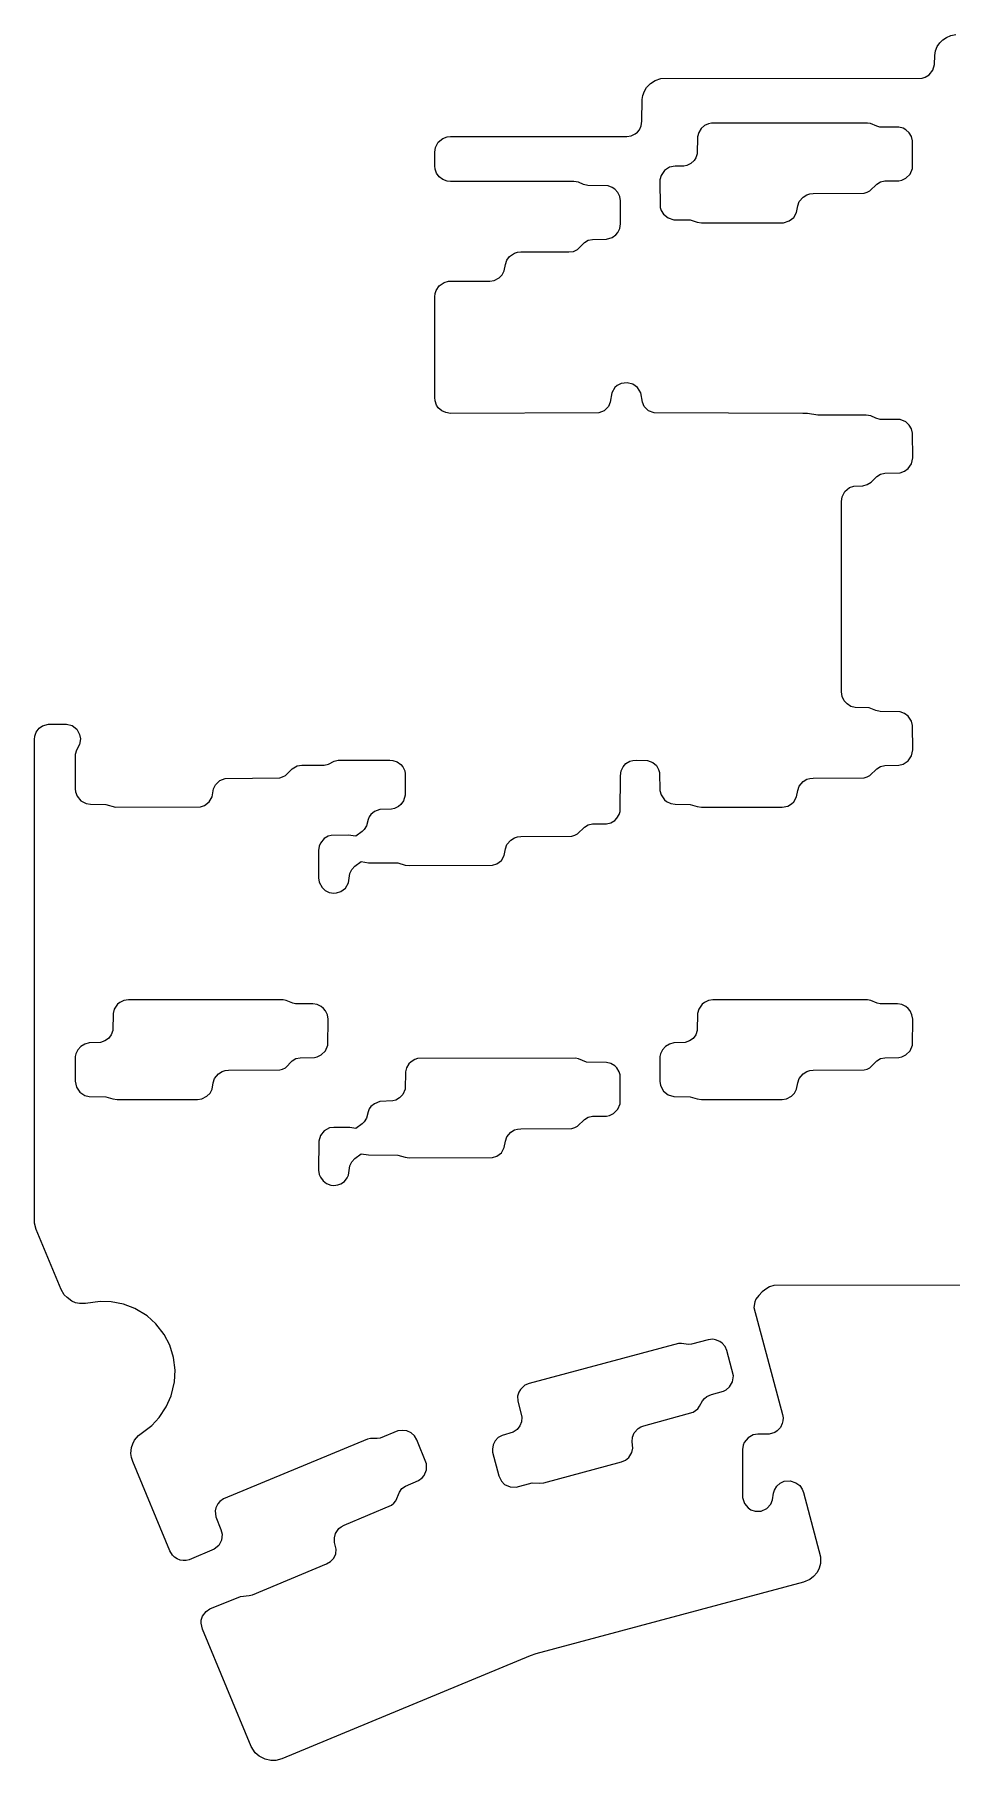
# Model space of a CAD drawing. Header units: millimetres. Extents: x 54 to 190, y -131 to -19.
# Drawn here: x 54.3 to 114, y -131.1 to -18.6 of the extents above; entities that cross this region are included whole.
import ezdxf

# ---------------------------------------------------------------- set-up
doc = ezdxf.new("R2010")
doc.units = ezdxf.units.MM

msp = doc.modelspace()

# ---------------------------------------------------------------- linework, layer by layer
for p, q in [((113.09, -19.35), (113.25, -19.11)), ((113.25, -19.11), (113.46, -18.91)), ((113.46, -18.91), (113.7, -18.75)), ((113.7, -18.75), (113.97, -18.64)), ((113.97, -18.64), (114.29, -18.57)), ((112.91, -20.53), (112.92, -19.93)), ((112.92, -19.93), (112.98, -19.62)), ((112.98, -19.62), (113.09, -19.35)), ((112.11, -21.41), (112.3, -21.35)), ((112.3, -21.35), (112.55, -21.2)), ((112.55, -21.2), (112.8, -20.9)), ((112.8, -20.9), (112.91, -20.53)), ((93.9, -22.53), (94, -22.25)), ((94, -22.25), (94.13, -22.03)), ((94.13, -22.03), (94.4, -21.75)), ((94.4, -21.75), (94.7, -21.56)), ((94.7, -21.56), (95.07, -21.44)), ((95.07, -21.44), (112.11, -21.41)), ((93.84, -24.22), (93.85, -22.8)), ((93.85, -22.8), (93.9, -22.53)), ((93.68, -24.77), (93.8, -24.51)), ((93.8, -24.51), (93.84, -24.22)), ((97.7, -24.7), (97.55, -24.95)), ((97.91, -24.5), (97.7, -24.7)), ((98.18, -24.38), (97.91, -24.5)), ((98.37, -24.34), (98.18, -24.38)), ((108.54, -24.34), (98.37, -24.34)), ((108.73, -24.37), (108.54, -24.34)), ((109.14, -24.55), (108.73, -24.37)), ((109.35, -24.6), (109.14, -24.55)), ((110.59, -24.61), (109.35, -24.6)), ((110.87, -24.68), (110.59, -24.61)), ((111.04, -24.77), (110.87, -24.68)), ((80.38, -25.93), (80.57, -25.58)), ((80.57, -25.58), (80.87, -25.34)), ((80.87, -25.34), (81.15, -25.24)), ((81.15, -25.24), (81.36, -25.22)), ((81.36, -25.22), (92.85, -25.22)), ((92.85, -25.22), (93.14, -25.17)), ((93.14, -25.17), (93.4, -25.05)), ((93.4, -25.05), (93.55, -24.92)), ((93.55, -24.92), (93.68, -24.77)), ((97.47, -25.23), (97.45, -26.34)), ((97.55, -24.95), (97.47, -25.23)), ((111.26, -24.97), (111.04, -24.77)), ((111.41, -25.22), (111.26, -24.97)), ((111.48, -25.5), (111.41, -25.22)), ((111.47, -27.3), (111.48, -25.5)), ((80.34, -26.24), (80.38, -25.93)), ((80.34, -27.12), (80.34, -26.24)), ((97.02, -26.97), (96.76, -27.1)), ((97.24, -26.78), (97.02, -26.97)), ((97.35, -26.61), (97.24, -26.78)), ((97.45, -26.34), (97.35, -26.61)), ((80.36, -27.34), (80.34, -27.12)), ((80.46, -27.61), (80.36, -27.34)), ((80.63, -27.85), (80.46, -27.61)), ((80.87, -28.02), (80.63, -27.85)), ((81.15, -28.12), (80.87, -28.02)), ((81.36, -28.14), (81.15, -28.12)), ((95.09, -27.76), (95.01, -28.04)), ((95.01, -28.04), (95.03, -29.84)), ((95.3, -27.44), (95.09, -27.76)), ((95.63, -27.22), (95.3, -27.44)), ((96.01, -27.14), (95.63, -27.22)), ((96.57, -27.14), (96.01, -27.14)), ((96.76, -27.1), (96.57, -27.14)), ((109.38, -28.17), (109.66, -28.11)), ((109.66, -28.11), (110.59, -28.1)), ((110.59, -28.1), (110.78, -28.06)), ((110.78, -28.06), (111.04, -27.93)), ((111.04, -27.93), (111.32, -27.66)), ((111.32, -27.66), (111.47, -27.3)), ((89.4, -28.14), (81.36, -28.14)), ((89.7, -28.19), (89.4, -28.14)), ((90.04, -28.34), (89.7, -28.19)), ((90.31, -28.41), (90.04, -28.34)), ((91.63, -28.43), (90.31, -28.41)), ((91.91, -28.53), (91.63, -28.43)), ((92.07, -28.64), (91.91, -28.53)), ((92.27, -28.86), (92.07, -28.64)), ((92.39, -29.12), (92.27, -28.86)), ((92.44, -29.41), (92.39, -29.12)), ((104.09, -29.46), (104.34, -29.16)), ((104.34, -29.16), (104.59, -29.01)), ((104.59, -29.01), (104.78, -28.95)), ((104.78, -28.95), (104.99, -28.93)), ((104.99, -28.93), (108.33, -28.91)), ((108.33, -28.91), (108.52, -28.85)), ((108.52, -28.85), (108.7, -28.76)), ((108.7, -28.76), (109.14, -28.32)), ((109.14, -28.32), (109.38, -28.17)), ((92.44, -30.91), (92.44, -29.41)), ((95.03, -29.84), (95.09, -30.03)), ((95.09, -30.03), (95.24, -30.28)), ((95.24, -30.28), (95.54, -30.52)), ((103.73, -30.49), (103.92, -30.16)), ((103.92, -30.16), (103.99, -29.74)), ((103.99, -29.74), (104.09, -29.46)), ((92.14, -31.62), (92.27, -31.47)), ((92.27, -31.47), (92.39, -31.2)), ((92.39, -31.2), (92.44, -30.91)), ((95.54, -30.52), (95.91, -30.64)), ((95.91, -30.64), (96.99, -30.65)), ((96.99, -30.65), (97.45, -30.79)), ((97.45, -30.79), (97.73, -30.83)), ((97.73, -30.83), (103.07, -30.83)), ((103.07, -30.83), (103.43, -30.72)), ((103.43, -30.72), (103.73, -30.49)), ((89.38, -32.7), (89.65, -32.57)), ((89.65, -32.57), (90.09, -32.13)), ((90.09, -32.13), (90.33, -31.98)), ((90.33, -31.98), (90.61, -31.92)), ((90.61, -31.92), (91.54, -31.91)), ((91.54, -31.91), (91.91, -31.79)), ((91.91, -31.79), (92.14, -31.62)), ((84.87, -33.97), (84.94, -33.55)), ((84.94, -33.55), (85.04, -33.27)), ((85.04, -33.27), (85.21, -33.04)), ((85.21, -33.04), (85.54, -32.82)), ((85.54, -32.82), (85.73, -32.76)), ((85.73, -32.76), (85.94, -32.74)), ((85.94, -32.74), (89.08, -32.74)), ((89.08, -32.74), (89.38, -32.7)), ((80.63, -34.94), (80.96, -34.72)), ((80.96, -34.72), (81.24, -34.65)), ((81.24, -34.65), (83.92, -34.64)), ((83.92, -34.64), (84.21, -34.6)), ((84.21, -34.6), (84.54, -34.43)), ((84.54, -34.43), (84.74, -34.22)), ((84.74, -34.22), (84.87, -33.97)), ((80.34, -35.67), (80.36, -35.45)), ((80.34, -42.23), (80.34, -35.67)), ((80.36, -35.45), (80.42, -35.26)), ((80.42, -35.26), (80.63, -34.94)), ((92.08, -41.58), (91.88, -41.92)), ((92.23, -41.45), (92.08, -41.58)), ((92.48, -41.31), (92.23, -41.45)), ((92.87, -41.26), (92.48, -41.31)), ((93.25, -41.35), (92.87, -41.26)), ((93.56, -41.58), (93.25, -41.35)), ((93.76, -41.92), (93.56, -41.58)), ((80.36, -42.45), (80.34, -42.23)), ((80.46, -42.73), (80.36, -42.45)), ((80.57, -42.89), (80.46, -42.73)), ((91.78, -42.54), (91.65, -42.81)), ((91.88, -41.92), (91.78, -42.54)), ((93.87, -42.54), (93.76, -41.92)), ((93.99, -42.81), (93.87, -42.54)), ((80.79, -43.09), (80.57, -42.89)), ((81.05, -43.21), (80.79, -43.09)), ((81.36, -43.26), (81.05, -43.21)), ((91.02, -43.23), (81.36, -43.26)), ((91.38, -43.09), (91.02, -43.23)), ((91.65, -42.81), (91.38, -43.09)), ((94.27, -43.09), (93.99, -42.81)), ((94.63, -43.23), (94.27, -43.09)), ((104.33, -43.26), (94.63, -43.23)), ((104.63, -43.27), (104.33, -43.26)), ((105.3, -43.38), (104.63, -43.27)), ((108.45, -43.38), (105.3, -43.38)), ((108.75, -43.43), (108.45, -43.38)), ((109.09, -43.58), (108.75, -43.43)), ((109.36, -43.65), (109.09, -43.58)), ((110.68, -43.67), (109.36, -43.65)), ((111.04, -43.82), (110.68, -43.67)), ((111.26, -44.02), (111.04, -43.82)), ((111.41, -44.27), (111.26, -44.02)), ((111.48, -44.55), (111.41, -44.27)), ((111.49, -46.15), (111.48, -44.55)), ((109.14, -47.37), (109.38, -47.22)), ((109.38, -47.22), (109.66, -47.16)), ((109.66, -47.16), (110.68, -47.13)), ((110.68, -47.13), (110.96, -47.03)), ((110.96, -47.03), (111.19, -46.86)), ((111.19, -46.86), (111.41, -46.54)), ((111.41, -46.54), (111.49, -46.15)), ((106.88, -48.69), (107.07, -48.35)), ((107.07, -48.35), (107.37, -48.1)), ((107.37, -48.1), (107.65, -48)), ((107.65, -48), (108.23, -47.98)), ((108.23, -47.98), (108.52, -47.9)), ((108.52, -47.9), (108.78, -47.75)), ((108.78, -47.75), (109.14, -47.37)), ((106.84, -49.01), (106.88, -48.69)), ((106.84, -61.41), (106.84, -49.01)), ((106.88, -61.72), (106.84, -61.41)), ((107.01, -61.99), (106.88, -61.72)), ((107.21, -62.2), (107.01, -61.99)), ((107.46, -62.36), (107.21, -62.2)), ((107.74, -62.43), (107.46, -62.36)), ((108.65, -62.45), (107.74, -62.43)), ((109.09, -62.63), (108.65, -62.45)), ((109.36, -62.7), (109.09, -62.63)), ((110.68, -62.72), (109.36, -62.7)), ((110.96, -62.82), (110.68, -62.72)), ((111.19, -63), (110.96, -62.82)), ((111.41, -63.32), (111.19, -63)), ((54.27, -64.31), (54.37, -64.03)), ((54.37, -64.03), (54.55, -63.79)), ((54.55, -63.79), (54.78, -63.62)), ((54.78, -63.62), (55.16, -63.51)), ((55.16, -63.51), (56.34, -63.51)), ((56.34, -63.51), (56.7, -63.61)), ((56.7, -63.61), (57, -63.85)), ((57, -63.85), (57.19, -64.19)), ((111.48, -63.6), (111.41, -63.32)), ((111.49, -65.2), (111.48, -63.6)), ((54.25, -64.52), (54.27, -64.31)), ((54.26, -96.05), (54.25, -64.52)), ((56.99, -65.21), (56.91, -65.5)), ((57.18, -64.85), (56.99, -65.21)), ((57.24, -64.47), (57.18, -64.85)), ((57.19, -64.19), (57.24, -64.47)), ((111.41, -65.59), (111.49, -65.2)), ((56.91, -65.5), (56.91, -67.74)), ((71.04, -66.42), (71.37, -66.24)), ((71.37, -66.24), (71.68, -66.2)), ((71.68, -66.2), (73.12, -66.2)), ((73.12, -66.2), (73.41, -66.12)), ((73.41, -66.12), (73.78, -65.92)), ((73.78, -65.92), (74.05, -65.86)), ((74.05, -65.86), (77.4, -65.86)), ((77.4, -65.86), (77.61, -65.88)), ((77.61, -65.88), (77.89, -65.97)), ((77.89, -65.97), (78.13, -66.15)), ((78.13, -66.15), (78.25, -66.3)), ((78.25, -66.3), (78.38, -66.57)), ((92.48, -66.57), (92.61, -66.3)), ((92.61, -66.3), (92.8, -66.08)), ((92.8, -66.08), (93.05, -65.93)), ((93.05, -65.93), (93.24, -65.88)), ((93.24, -65.88), (93.46, -65.86)), ((93.46, -65.86), (94.2, -65.88)), ((94.2, -65.88), (94.56, -66.02)), ((94.56, -66.02), (94.78, -66.22)), ((94.78, -66.22), (94.93, -66.47)), ((109.14, -66.42), (109.38, -66.27)), ((109.38, -66.27), (109.66, -66.21)), ((109.66, -66.21), (110.59, -66.2)), ((110.59, -66.2), (110.87, -66.13)), ((110.87, -66.13), (111.19, -65.91)), ((111.19, -65.91), (111.41, -65.59)), ((65.91, -67.74), (66.04, -67.48)), ((66.04, -67.48), (66.32, -67.2)), ((66.32, -67.2), (66.68, -67.05)), ((66.68, -67.05), (70.23, -67.01)), ((70.23, -67.01), (70.42, -66.95)), ((70.42, -66.95), (70.6, -66.86)), ((70.6, -66.86), (71.04, -66.42)), ((78.38, -66.57), (78.41, -66.76)), ((78.41, -66.76), (78.41, -68.15)), ((92.42, -69.21), (92.44, -66.88)), ((92.44, -66.88), (92.48, -66.57)), ((94.93, -66.47), (94.99, -66.66)), ((94.99, -66.66), (95.01, -67.84)), ((104.09, -67.56), (104.34, -67.26)), ((104.34, -67.26), (104.59, -67.11)), ((104.59, -67.11), (104.78, -67.05)), ((104.78, -67.05), (104.99, -67.03)), ((104.99, -67.03), (108.33, -67.01)), ((108.33, -67.01), (108.52, -66.95)), ((108.52, -66.95), (108.7, -66.86)), ((108.7, -66.86), (109.14, -66.42)), ((56.91, -67.74), (56.93, -67.94)), ((56.93, -67.94), (57.03, -68.21)), ((57.03, -68.21), (57.28, -68.52)), ((57.28, -68.52), (57.62, -68.7)), ((65.33, -68.82), (65.63, -68.59)), ((65.63, -68.59), (65.82, -68.26)), ((65.82, -68.26), (65.91, -67.74)), ((78.3, -68.52), (78.13, -68.76)), ((78.41, -68.15), (78.3, -68.52)), ((95.01, -67.84), (95.09, -68.13)), ((95.09, -68.13), (95.3, -68.45)), ((95.3, -68.45), (95.45, -68.57)), ((95.45, -68.57), (95.72, -68.7)), ((103.59, -68.72), (103.73, -68.59)), ((103.73, -68.59), (103.92, -68.26)), ((103.92, -68.26), (103.99, -67.84)), ((103.99, -67.84), (104.09, -67.56)), ((57.62, -68.7), (57.91, -68.74)), ((57.91, -68.74), (58.89, -68.75)), ((58.89, -68.75), (59.54, -68.93)), ((59.54, -68.93), (65.06, -68.91)), ((65.06, -68.91), (65.33, -68.82)), ((75.99, -69.73), (75.89, -70.14)), ((76.07, -69.55), (75.99, -69.73)), ((76.18, -69.4), (76.07, -69.55)), ((76.4, -69.21), (76.18, -69.4)), ((76.75, -69.07), (76.4, -69.21)), ((77.52, -69.05), (76.75, -69.07)), ((77.71, -69.01), (77.52, -69.05)), ((77.97, -68.88), (77.71, -69.01)), ((78.13, -68.76), (77.97, -68.88)), ((92.07, -69.79), (92.21, -69.65)), ((92.21, -69.65), (92.36, -69.4)), ((92.36, -69.4), (92.42, -69.21)), ((95.72, -68.7), (96.01, -68.74)), ((96.01, -68.74), (96.99, -68.75)), ((96.99, -68.75), (97.45, -68.89)), ((97.45, -68.89), (97.73, -68.93)), ((97.73, -68.93), (102.97, -68.93)), ((102.97, -68.93), (103.35, -68.86)), ((103.35, -68.86), (103.59, -68.72)), ((73.39, -70.82), (73.14, -70.98)), ((73.58, -70.77), (73.39, -70.82)), ((74.7, -70.75), (73.58, -70.77)), ((75.19, -70.82), (74.7, -70.75)), ((75.61, -70.52), (75.19, -70.82)), ((75.74, -70.39), (75.61, -70.52)), ((75.89, -70.14), (75.74, -70.39)), ((85.54, -70.92), (85.73, -70.86)), ((85.73, -70.86), (85.94, -70.84)), ((85.94, -70.84), (89.28, -70.82)), ((89.28, -70.82), (89.47, -70.76)), ((89.47, -70.76), (89.65, -70.67)), ((89.65, -70.67), (90.09, -70.23)), ((90.09, -70.23), (90.33, -70.08)), ((90.33, -70.08), (90.61, -70.02)), ((90.61, -70.02), (91.54, -70.01)), ((91.54, -70.01), (91.82, -69.94)), ((91.82, -69.94), (92.07, -69.79)), ((72.81, -71.46), (72.77, -71.75)), ((72.77, -71.75), (72.77, -73.53)), ((72.89, -71.28), (72.81, -71.46)), ((73.14, -70.98), (72.89, -71.28)), ((84.87, -72.07), (84.94, -71.65)), ((84.94, -71.65), (85.04, -71.37)), ((85.04, -71.37), (85.29, -71.07)), ((85.29, -71.07), (85.54, -70.92)), ((74.81, -73.25), (74.93, -72.99)), ((74.93, -72.99), (75.12, -72.78)), ((75.12, -72.78), (75.55, -72.48)), ((75.55, -72.48), (76.03, -72.55)), ((76.03, -72.55), (77.94, -72.56)), ((77.94, -72.56), (78.4, -72.7)), ((78.4, -72.7), (78.68, -72.74)), ((78.68, -72.74), (84.11, -72.72)), ((84.11, -72.72), (84.38, -72.63)), ((84.38, -72.63), (84.68, -72.4)), ((84.68, -72.4), (84.87, -72.07)), ((72.77, -73.53), (72.81, -73.82)), ((72.81, -73.82), (72.99, -74.16)), ((72.99, -74.16), (73.2, -74.36)), ((74.21, -74.43), (74.52, -74.2)), ((74.52, -74.2), (74.71, -73.87)), ((74.71, -73.87), (74.81, -73.25)), ((73.2, -74.36), (73.46, -74.49)), ((73.46, -74.49), (73.75, -74.53)), ((73.75, -74.53), (73.94, -74.52)), ((73.94, -74.52), (74.21, -74.43)), ((59.45, -82.1), (59.37, -82.38)), ((59.66, -81.78), (59.45, -82.1)), ((59.81, -81.65), (59.66, -81.78)), ((60.08, -81.53), (59.81, -81.65)), ((60.37, -81.48), (60.08, -81.53)), ((70.45, -81.49), (60.37, -81.48)), ((70.65, -81.53), (70.45, -81.49)), ((71.08, -81.71), (70.65, -81.53)), ((71.26, -81.75), (71.08, -81.71)), ((72.39, -81.75), (71.26, -81.75)), ((72.68, -81.8), (72.39, -81.75)), ((72.94, -81.92), (72.68, -81.8)), ((73.09, -82.05), (72.94, -81.92)), ((73.22, -82.2), (73.09, -82.05)), ((97.55, -82.1), (97.47, -82.38)), ((97.76, -81.78), (97.55, -82.1)), ((97.91, -81.65), (97.76, -81.78)), ((98.18, -81.53), (97.91, -81.65)), ((98.47, -81.48), (98.18, -81.53)), ((108.55, -81.49), (98.47, -81.48)), ((108.75, -81.53), (108.55, -81.49)), ((109.18, -81.71), (108.75, -81.53)), ((109.36, -81.75), (109.18, -81.71)), ((110.49, -81.75), (109.36, -81.75)), ((110.78, -81.8), (110.49, -81.75)), ((111.04, -81.92), (110.78, -81.8)), ((111.19, -82.05), (111.04, -81.92)), ((111.32, -82.2), (111.19, -82.05)), ((59.37, -82.38), (59.35, -83.49)), ((73.34, -82.46), (73.22, -82.2)), ((73.39, -82.75), (73.34, -82.46)), ((73.37, -84.45), (73.39, -82.75)), ((97.47, -82.38), (97.45, -83.49)), ((111.44, -82.46), (111.32, -82.2)), ((111.49, -82.75), (111.44, -82.46)), ((111.47, -84.45), (111.49, -82.75)), ((57.53, -84.37), (57.28, -84.52)), ((57.81, -84.3), (57.53, -84.37)), ((58.56, -84.27), (57.81, -84.3)), ((58.84, -84.17), (58.56, -84.27)), ((59.08, -84), (58.84, -84.17)), ((59.25, -83.76), (59.08, -84)), ((59.35, -83.49), (59.25, -83.76)), ((95.63, -84.37), (95.38, -84.52)), ((95.91, -84.3), (95.63, -84.37)), ((96.66, -84.27), (95.91, -84.3)), ((96.94, -84.17), (96.66, -84.27)), ((97.18, -84), (96.94, -84.17)), ((97.35, -83.76), (97.18, -84)), ((97.45, -83.49), (97.35, -83.76)), ((56.95, -85), (56.91, -85.19)), ((56.91, -85.19), (56.91, -86.79)), ((57.08, -84.74), (56.95, -85)), ((57.28, -84.52), (57.08, -84.74)), ((70.6, -85.91), (71.04, -85.47)), ((71.04, -85.47), (71.28, -85.32)), ((71.28, -85.32), (71.56, -85.26)), ((71.56, -85.26), (72.49, -85.25)), ((72.49, -85.25), (72.68, -85.21)), ((72.68, -85.21), (72.94, -85.08)), ((72.94, -85.08), (73.22, -84.81)), ((73.22, -84.81), (73.37, -84.45)), ((79.04, -85.37), (78.79, -85.52)), ((79.22, -85.31), (79.04, -85.37)), ((89.5, -85.3), (79.22, -85.31)), ((89.7, -85.34), (89.5, -85.3)), ((90.22, -85.54), (89.7, -85.34)), ((95.05, -85), (95.01, -85.19)), ((95.01, -85.19), (95.01, -86.79)), ((95.18, -84.74), (95.05, -85)), ((95.38, -84.52), (95.18, -84.74)), ((108.7, -85.91), (109.14, -85.47)), ((109.14, -85.47), (109.38, -85.32)), ((109.38, -85.32), (109.66, -85.26)), ((109.66, -85.26), (110.59, -85.25)), ((110.59, -85.25), (110.78, -85.21)), ((110.78, -85.21), (111.04, -85.08)), ((111.04, -85.08), (111.32, -84.81)), ((111.32, -84.81), (111.47, -84.45)), ((65.89, -86.89), (65.99, -86.61)), ((65.99, -86.61), (66.24, -86.31)), ((66.24, -86.31), (66.49, -86.16)), ((66.49, -86.16), (66.68, -86.1)), ((66.68, -86.1), (66.89, -86.08)), ((66.89, -86.08), (70.23, -86.06)), ((70.23, -86.06), (70.42, -86)), ((70.42, -86), (70.6, -85.91)), ((78.42, -86.19), (78.4, -87.3)), ((78.5, -85.91), (78.42, -86.19)), ((78.65, -85.66), (78.5, -85.91)), ((78.79, -85.52), (78.65, -85.66)), ((91.54, -85.57), (90.22, -85.54)), ((91.82, -85.64), (91.54, -85.57)), ((92.07, -85.79), (91.82, -85.64)), ((92.21, -85.93), (92.07, -85.79)), ((92.36, -86.18), (92.21, -85.93)), ((92.42, -86.37), (92.36, -86.18)), ((92.42, -88.26), (92.42, -86.37)), ((103.99, -86.89), (104.09, -86.61)), ((104.09, -86.61), (104.34, -86.31)), ((104.34, -86.31), (104.59, -86.16)), ((104.59, -86.16), (104.78, -86.1)), ((104.78, -86.1), (104.99, -86.08)), ((104.99, -86.08), (108.33, -86.06)), ((108.33, -86.06), (108.52, -86)), ((108.52, -86), (108.7, -85.91)), ((56.91, -86.79), (56.99, -87.18)), ((56.99, -87.18), (57.2, -87.5)), ((57.2, -87.5), (57.53, -87.72)), ((57.53, -87.72), (57.81, -87.79)), ((65.49, -87.77), (65.69, -87.56)), ((65.69, -87.56), (65.82, -87.31)), ((65.82, -87.31), (65.89, -86.89)), ((78.25, -87.66), (78.05, -87.87)), ((78.4, -87.3), (78.25, -87.66)), ((95.01, -86.79), (95.05, -87.08)), ((95.05, -87.08), (95.24, -87.43)), ((95.24, -87.43), (95.54, -87.67)), ((95.54, -87.67), (95.91, -87.79)), ((103.59, -87.77), (103.79, -87.56)), ((103.79, -87.56), (103.92, -87.31)), ((103.92, -87.31), (103.99, -86.89)), ((57.81, -87.79), (58.89, -87.8)), ((58.89, -87.8), (59.35, -87.94)), ((59.35, -87.94), (59.63, -87.98)), ((59.63, -87.98), (64.87, -87.98)), ((64.87, -87.98), (65.16, -87.94)), ((65.16, -87.94), (65.49, -87.77)), ((75.99, -88.78), (75.89, -89.19)), ((76.07, -88.6), (75.99, -88.78)), ((76.18, -88.45), (76.07, -88.6)), ((76.4, -88.26), (76.18, -88.45)), ((76.75, -88.12), (76.4, -88.26)), ((77.61, -88.08), (76.75, -88.12)), ((77.8, -88.03), (77.61, -88.08)), ((78.05, -87.87), (77.8, -88.03)), ((91.99, -88.89), (92.27, -88.62)), ((92.27, -88.62), (92.42, -88.26)), ((95.91, -87.79), (96.99, -87.8)), ((96.99, -87.8), (97.45, -87.94)), ((97.45, -87.94), (97.73, -87.98)), ((97.73, -87.98), (102.97, -87.98)), ((102.97, -87.98), (103.26, -87.94)), ((103.26, -87.94), (103.59, -87.77)), ((73.48, -89.84), (73.14, -90.03)), ((73.77, -89.8), (73.48, -89.84)), ((74.8, -89.8), (73.77, -89.8)), ((75.19, -89.87), (74.8, -89.8)), ((75.61, -89.57), (75.19, -89.87)), ((75.74, -89.44), (75.61, -89.57)), ((75.89, -89.19), (75.74, -89.44)), ((85.29, -90.12), (85.54, -89.97)), ((85.54, -89.97), (85.73, -89.91)), ((85.73, -89.91), (85.94, -89.89)), ((85.94, -89.89), (89.28, -89.87)), ((89.28, -89.87), (89.47, -89.81)), ((89.47, -89.81), (89.65, -89.72)), ((89.65, -89.72), (90.09, -89.28)), ((90.09, -89.28), (90.33, -89.13)), ((90.33, -89.13), (90.61, -89.07)), ((90.61, -89.07), (91.54, -89.06)), ((91.54, -89.06), (91.73, -89.02)), ((91.73, -89.02), (91.99, -88.89)), ((72.78, -90.7), (72.77, -92.58)), ((72.89, -90.33), (72.78, -90.7)), ((73.14, -90.03), (72.89, -90.33)), ((84.68, -91.45), (84.87, -91.12)), ((84.87, -91.12), (84.94, -90.7)), ((84.94, -90.7), (85.04, -90.42)), ((85.04, -90.42), (85.29, -90.12)), ((74.81, -92.3), (74.93, -92.04)), ((74.93, -92.04), (75.12, -91.83)), ((75.12, -91.83), (75.55, -91.53)), ((75.55, -91.53), (76.03, -91.6)), ((76.03, -91.6), (77.94, -91.61)), ((77.94, -91.61), (78.4, -91.75)), ((78.4, -91.75), (78.68, -91.79)), ((78.68, -91.79), (84.11, -91.77)), ((84.11, -91.77), (84.38, -91.68)), ((84.38, -91.68), (84.68, -91.45)), ((72.77, -92.58), (72.81, -92.87)), ((72.81, -92.87), (72.89, -93.05)), ((72.89, -93.05), (73.06, -93.28)), ((73.06, -93.28), (73.29, -93.46)), ((74.21, -93.48), (74.45, -93.32)), ((74.45, -93.32), (74.63, -93.09)), ((74.63, -93.09), (74.71, -92.92)), ((74.71, -92.92), (74.81, -92.3)), ((73.29, -93.46), (73.56, -93.56)), ((73.56, -93.56), (73.75, -93.58)), ((73.75, -93.58), (74.03, -93.55)), ((74.03, -93.55), (74.21, -93.48)), ((54.36, -96.45), (54.26, -96.05)), ((55.99, -100.37), (54.36, -96.45)), ((102.43, -100.1), (102.16, -100.19)), ((150.09, -100.08), (102.43, -100.1)), ((56.19, -100.71), (55.99, -100.37)), ((56.37, -100.9), (56.19, -100.71)), ((56.69, -101.13), (56.37, -100.9)), ((56.93, -101.23), (56.69, -101.13)), ((57.19, -101.28), (56.93, -101.23)), ((58.53, -101.15), (57.58, -101.28)), ((59.24, -101.17), (58.53, -101.15)), ((60.06, -101.32), (59.24, -101.17)), ((101.19, -101.17), (101.14, -101.55)), ((101.27, -100.99), (101.19, -101.17)), ((101.45, -100.76), (101.27, -100.99)), ((101.67, -100.53), (101.45, -100.76)), ((101.98, -100.3), (101.67, -100.53)), ((102.16, -100.19), (101.98, -100.3)), ((57.58, -101.28), (57.19, -101.28)), ((60.78, -101.6), (60.06, -101.32)), ((61.59, -102.09), (60.78, -101.6)), ((62.16, -102.61), (61.59, -102.09)), ((101.14, -101.55), (103, -108.52)), ((62.7, -103.3), (62.16, -102.61)), ((63.07, -104), (62.7, -103.3)), ((63.31, -104.79), (63.07, -104)), ((96.22, -103.89), (86.48, -106.5)), ((96.42, -103.88), (96.22, -103.89)), ((96.88, -103.95), (96.42, -103.88)), ((97.06, -103.93), (96.88, -103.95)), ((98.15, -103.65), (97.06, -103.93)), ((98.45, -103.61), (98.15, -103.65)), ((98.64, -103.64), (98.45, -103.61)), ((98.91, -103.75), (98.64, -103.64)), ((99.07, -103.86), (98.91, -103.75)), ((99.26, -104.08), (99.07, -103.86)), ((99.38, -104.35), (99.26, -104.08)), ((99.8, -106), (99.38, -104.35)), ((63.41, -105.62), (63.31, -104.79)), ((63.38, -106.38), (63.41, -105.62)), ((63.16, -107.3), (63.38, -106.38)), ((86.21, -106.61), (85.92, -106.88)), ((86.48, -106.5), (86.21, -106.61)), ((99.33, -106.91), (99.55, -106.72)), ((99.55, -106.72), (99.75, -106.38)), ((99.75, -106.38), (99.8, -106)), ((62.84, -108.02), (63.16, -107.3)), ((85.82, -107.05), (85.74, -107.33)), ((85.74, -107.33), (85.75, -107.62)), ((85.75, -107.62), (86.01, -108.7)), ((85.92, -106.88), (85.82, -107.05)), ((97.49, -108.14), (97.6, -107.98)), ((97.6, -107.98), (97.79, -107.62)), ((97.79, -107.62), (97.92, -107.47)), ((97.92, -107.47), (98.07, -107.34)), ((98.07, -107.34), (98.38, -107.21)), ((98.38, -107.21), (99.15, -107)), ((99.15, -107), (99.33, -106.91)), ((61.89, -109.23), (62.37, -108.71)), ((62.37, -108.71), (62.84, -108.02)), ((85.99, -108.99), (85.88, -109.26)), ((86.01, -108.7), (85.99, -108.99)), ((93.97, -109.25), (97.18, -108.37)), ((97.18, -108.37), (97.49, -108.14)), ((102.99, -109.11), (102.86, -109.37)), ((103.03, -108.92), (102.99, -109.11)), ((103, -108.52), (103.04, -108.73)), ((103.04, -108.73), (103.03, -108.92)), ((60.65, -110.42), (60.77, -110.19)), ((60.77, -110.19), (61.03, -109.89)), ((61.03, -109.89), (61.89, -109.23)), ((75.95, -110.12), (66.56, -114.02)), ((76.14, -110.09), (75.95, -110.12)), ((76.59, -110.09), (76.14, -110.09)), ((76.79, -110.05), (76.59, -110.09)), ((77.94, -109.59), (76.79, -110.05)), ((78.23, -109.55), (77.94, -109.59)), ((78.52, -109.59), (78.23, -109.55)), ((78.79, -109.72), (78.52, -109.59)), ((79.01, -109.91), (78.79, -109.72)), ((79.16, -110.17), (79.01, -109.91)), ((79.79, -111.74), (79.16, -110.17)), ((84.27, -110.23), (84.14, -110.49)), ((84.48, -110.02), (84.27, -110.23)), ((84.73, -109.88), (84.48, -110.02)), ((85.45, -109.66), (84.73, -109.88)), ((85.7, -109.49), (85.45, -109.66)), ((85.88, -109.26), (85.7, -109.49)), ((93.21, -110.29), (93.23, -110)), ((93.23, -110), (93.34, -109.72)), ((93.34, -109.72), (93.6, -109.43)), ((93.6, -109.43), (93.76, -109.33)), ((93.76, -109.33), (93.97, -109.25)), ((100.76, -110.03), (100.51, -110.33)), ((101.1, -109.84), (100.76, -110.03)), ((101.39, -109.8), (101.1, -109.84)), ((102.14, -109.8), (101.39, -109.8)), ((102.5, -109.69), (102.14, -109.8)), ((102.66, -109.58), (102.5, -109.69)), ((102.86, -109.37), (102.66, -109.58)), ((60.53, -111.06), (60.57, -110.67)), ((60.57, -111.32), (60.53, -111.06)), ((60.57, -110.67), (60.65, -110.42)), ((60.65, -111.58), (60.57, -111.32)), ((84.14, -110.49), (84.09, -110.78)), ((84.09, -110.78), (84.1, -110.98)), ((84.1, -110.98), (84.51, -112.52)), ((92.77, -111.5), (92.99, -111.32)), ((92.99, -111.32), (93.19, -110.99)), ((93.19, -110.99), (93.25, -110.72)), ((93.25, -110.72), (93.21, -110.29)), ((100.44, -110.51), (100.39, -110.8)), ((100.39, -110.8), (100.4, -113.93)), ((100.51, -110.33), (100.44, -110.51)), ((63.07, -117.4), (60.65, -111.58)), ((79.51, -112.64), (79.64, -112.49)), ((79.64, -112.49), (79.79, -112.13)), ((79.79, -112.13), (79.79, -111.74)), ((87.45, -112.97), (92.51, -111.61)), ((92.51, -111.61), (92.77, -111.5)), ((77.79, -114.15), (78.03, -113.57)), ((78.03, -113.57), (78.2, -113.35)), ((78.2, -113.35), (78.43, -113.18)), ((78.43, -113.18), (79.28, -112.82)), ((79.28, -112.82), (79.51, -112.64)), ((84.51, -112.52), (84.68, -112.87)), ((84.68, -112.87), (84.89, -113.07)), ((84.89, -113.07), (85.25, -113.24)), ((85.25, -113.24), (85.64, -113.25)), ((85.64, -113.25), (86.68, -112.98)), ((86.68, -112.98), (87.16, -113)), ((87.16, -113), (87.45, -112.97)), ((102.41, -113.64), (102.47, -113.45)), ((102.47, -113.45), (102.63, -113.19)), ((102.63, -113.19), (102.85, -113)), ((102.85, -113), (103.12, -112.87)), ((103.12, -112.87), (103.51, -112.84)), ((103.51, -112.84), (103.88, -112.96)), ((103.88, -112.96), (104.12, -113.15)), ((104.12, -113.15), (104.29, -113.39)), ((104.29, -113.39), (104.37, -113.6)), ((104.37, -113.6), (105.48, -117.8)), ((66.07, -114.61), (66.03, -114.8)), ((66.2, -114.34), (66.07, -114.61)), ((66.32, -114.19), (66.2, -114.34)), ((66.56, -114.02), (66.32, -114.19)), ((74.43, -115.73), (77.51, -114.43)), ((77.51, -114.43), (77.66, -114.3)), ((77.66, -114.3), (77.79, -114.15)), ((100.4, -113.93), (100.52, -114.31)), ((100.52, -114.31), (100.77, -114.61)), ((100.77, -114.61), (100.94, -114.72)), ((100.94, -114.72), (101.22, -114.82)), ((101.62, -114.81), (101.98, -114.64)), ((101.98, -114.64), (102.25, -114.35)), ((102.25, -114.35), (102.36, -114.08)), ((102.36, -114.08), (102.41, -113.64)), ((66.03, -114.8), (66.07, -115.19)), ((66.07, -115.19), (66.4, -116.01)), ((74.09, -115.95), (74.24, -115.83)), ((74.24, -115.83), (74.43, -115.73)), ((101.22, -114.82), (101.62, -114.81)), ((66.44, -116.7), (66.26, -117.05)), ((66.4, -116.01), (66.48, -116.31)), ((66.48, -116.31), (66.44, -116.7)), ((73.8, -116.56), (73.87, -116.28)), ((73.81, -116.86), (73.8, -116.56)), ((73.91, -117.29), (73.81, -116.86)), ((73.87, -116.28), (74.09, -115.95)), ((63.24, -117.68), (63.07, -117.4)), ((63.38, -117.82), (63.24, -117.68)), ((63.55, -117.93), (63.38, -117.82)), ((63.74, -118.01), (63.55, -117.93)), ((63.94, -118.04), (63.74, -118.01)), ((64.14, -118.03), (63.94, -118.04)), ((64.33, -117.98), (64.14, -118.03)), ((65.96, -117.29), (64.33, -117.98)), ((66.26, -117.05), (65.96, -117.29)), ((73.29, -118.26), (73.55, -118.1)), ((73.55, -118.1), (73.75, -117.87)), ((73.75, -117.87), (73.88, -117.59)), ((73.88, -117.59), (73.91, -117.29)), ((105.48, -117.8), (105.48, -118.22)), ((68.45, -120.26), (73.29, -118.26)), ((105.03, -119.08), (104.78, -119.26)), ((105.25, -118.82), (105.03, -119.08)), ((105.4, -118.54), (105.25, -118.82)), ((105.48, -118.22), (105.4, -118.54)), ((67.68, -120.38), (68.25, -120.32)), ((68.25, -120.32), (68.45, -120.26)), ((104.37, -119.44), (86.93, -124.11)), ((104.78, -119.26), (104.37, -119.44)), ((65.21, -121.65), (65.44, -121.35)), ((65.44, -121.35), (65.68, -121.19)), ((65.68, -121.19), (67.68, -120.38)), ((65.11, -122.11), (65.12, -121.92)), ((65.19, -122.5), (65.11, -122.11)), ((65.12, -121.92), (65.21, -121.65)), ((68.37, -130.15), (65.19, -122.5)), ((86.56, -124.24), (70.38, -130.95)), ((86.93, -124.11), (86.56, -124.24)), ((68.64, -130.56), (68.37, -130.15)), ((68.9, -130.79), (68.64, -130.56)), ((69.28, -130.99), (68.9, -130.79)), ((69.66, -131.07), (69.28, -130.99)), ((69.99, -131.06), (69.66, -131.07)), ((70.38, -130.95), (69.99, -131.06))]:
    msp.add_line(p, q)

doc.saveas('drawing.dxf')
